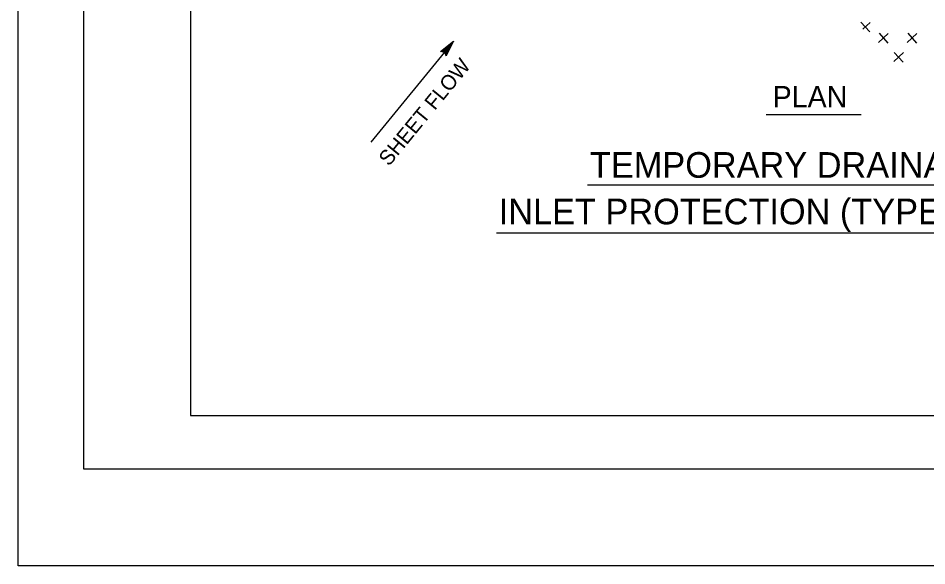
# Model space of a CAD drawing. Extents: x -894 to 866, y -476 to 714.
# Drawn here: x -894 to -469, y -476.4 to -220.2 of the extents above; entities that cross this region are included whole.
import ezdxf

# ---------------------------------------------------------------- set-up
doc = ezdxf.new("R2010")
doc.units = 0
for name, color, linetype in [('1 Control', 7, 'Continuous'), ('10 Sheet Format', 7, 'Continuous'), ('57 Undefined', 7, 'Continuous'), ('62 AsBuilt Chng', 7, 'Continuous')]:
    doc.layers.add(name, color=color, linetype=linetype)

msp = doc.modelspace()

# ---------------------------------------------------------------- linework, layer by layer
at = {"layer": '1 Control'}
for p, q in [((-690.38, -231.02), (-690.38, -231.02)), ((-696.43, -235.76), (-696.43, -235.76)), ((-693.85, -237.87), (-693.85, -237.87))]:
    msp.add_line(p, q, dxfattribs=at)
msp.add_lwpolyline([(-696.43, -235.76), (-690.38, -231.02), (-693.85, -237.87), (-694.02, -237.38), (-691.48, -232.36), (-695.92, -235.83), (-695.41, -235.91), (-692.57, -233.68), (-694.2, -236.9), (-694.37, -236.41), (-693.67, -235.02), (-694.9, -235.98), (-694.5, -236.04), (-693.85, -237.87), (-694.5, -236.04)], close=True, dxfattribs=at)
at = {"layer": '10 Sheet Format'}
for p, q in [((-863.46, 668.96), (-863.46, -431.04)), ((-813.45, 643.96), (-813.45, -406.04)), ((-813.45, -406.04), (811.55, -406.04)), ((-863.46, -431.04), (836.55, -431.04))]:
    msp.add_line(p, q, dxfattribs=at)
for points in [[(-894.04, 713.56), (865.96, 713.56), (865.96, -476.44), (-894.04, -476.44)], [(-863.46, -431.04), (836.55, -431.04), (836.55, 668.96), (-863.46, 668.96)]]:
    msp.add_lwpolyline(points, close=True, dxfattribs=at)
at = {"layer": '57 Undefined'}
for p, q in [((-690.38, -231.02), (-729.02, -278.18)), ((-544.12, -265.33), (-499.73, -265.33)), ((-627.67, -298.24), (-414.43, -298.24)), ((-670.32, -320.58), (-372.7, -320.58))]:
    msp.add_line(p, q, dxfattribs=at)
at = {"layer": '62 AsBuilt Chng'}
for p, q in [((-499.84, -222.05), (-495.66, -226.63)), ((-498.94, -225.3), (-495.52, -222.18)), ((-491.65, -231.61), (-487.06, -227.42)), ((-491.38, -227.29), (-487.2, -231.87)), ((-478.23, -231.64), (-473.65, -227.45)), ((-477.97, -227.32), (-473.78, -231.9)), ((-484.49, -240.56), (-479.91, -236.37)), ((-484.23, -236.24), (-480.04, -240.82))]:
    msp.add_line(p, q, dxfattribs=at)

# ---------------------------------------------------------------- texts
at = {"layer": '57 Undefined'}
msp.add_text('SHEET FLOW', height=7, rotation=50.6735, dxfattribs=at).set_placement((-720.59, -289.85))
for s, height, p in [('PLAN', 10, (-541.14, -261.98)), ('TEMPORARY DRAINAGE', 12, (-626.6, -294.89)), ('INLET PROTECTION (TYPE 4A)', 12, (-669.26, -316.68))]:
    msp.add_text(s, height=height, dxfattribs=at).set_placement(p)

doc.saveas('drawing.dxf')
